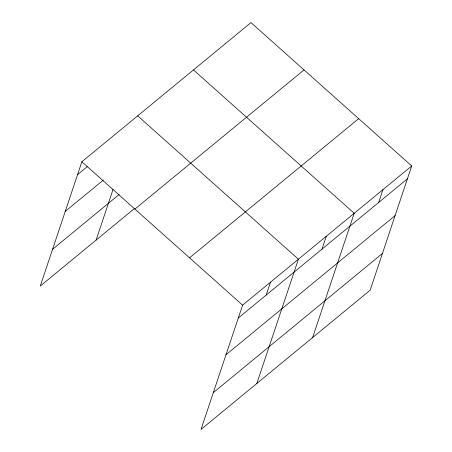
<?xml version="1.0" encoding="UTF-8"?>
<svg xmlns="http://www.w3.org/2000/svg" width="452" height="452" viewBox="0 0 452 452"><rect width="100%" height="100%" fill="white"/><g stroke="black" fill="none" stroke-linecap="round" stroke-linejoin="round"><path stroke-width="0.68" d="M411.715 165.963L242.6 305.145L201.027 429.4L370.143 290.218L411.715 165.963L250.973 22.6L81.857 161.782L40.284 286.037L134.73 208.304M96.095 240.102L113.062 189.394M266.2 295.043L270.505 282.184M256.832 383.471L298.405 259.216L137.668 115.853M322.005 249.114L326.31 236.255M312.643 337.542L354.215 213.287L193.479 69.924M378.663 202.49L382.963 189.625M77.558 174.647L87.213 166.698M65.257 211.406L103.355 180.049M52.585 249.278L119.125 194.513M134.905 209.095L304.021 69.913M189.552 257.838L358.673 118.656M238.294 318.01L407.41 178.828M225.994 354.769L395.11 215.587M213.321 392.641L382.443 253.459M81.857 161.782L242.6 305.145"/></g></svg>
